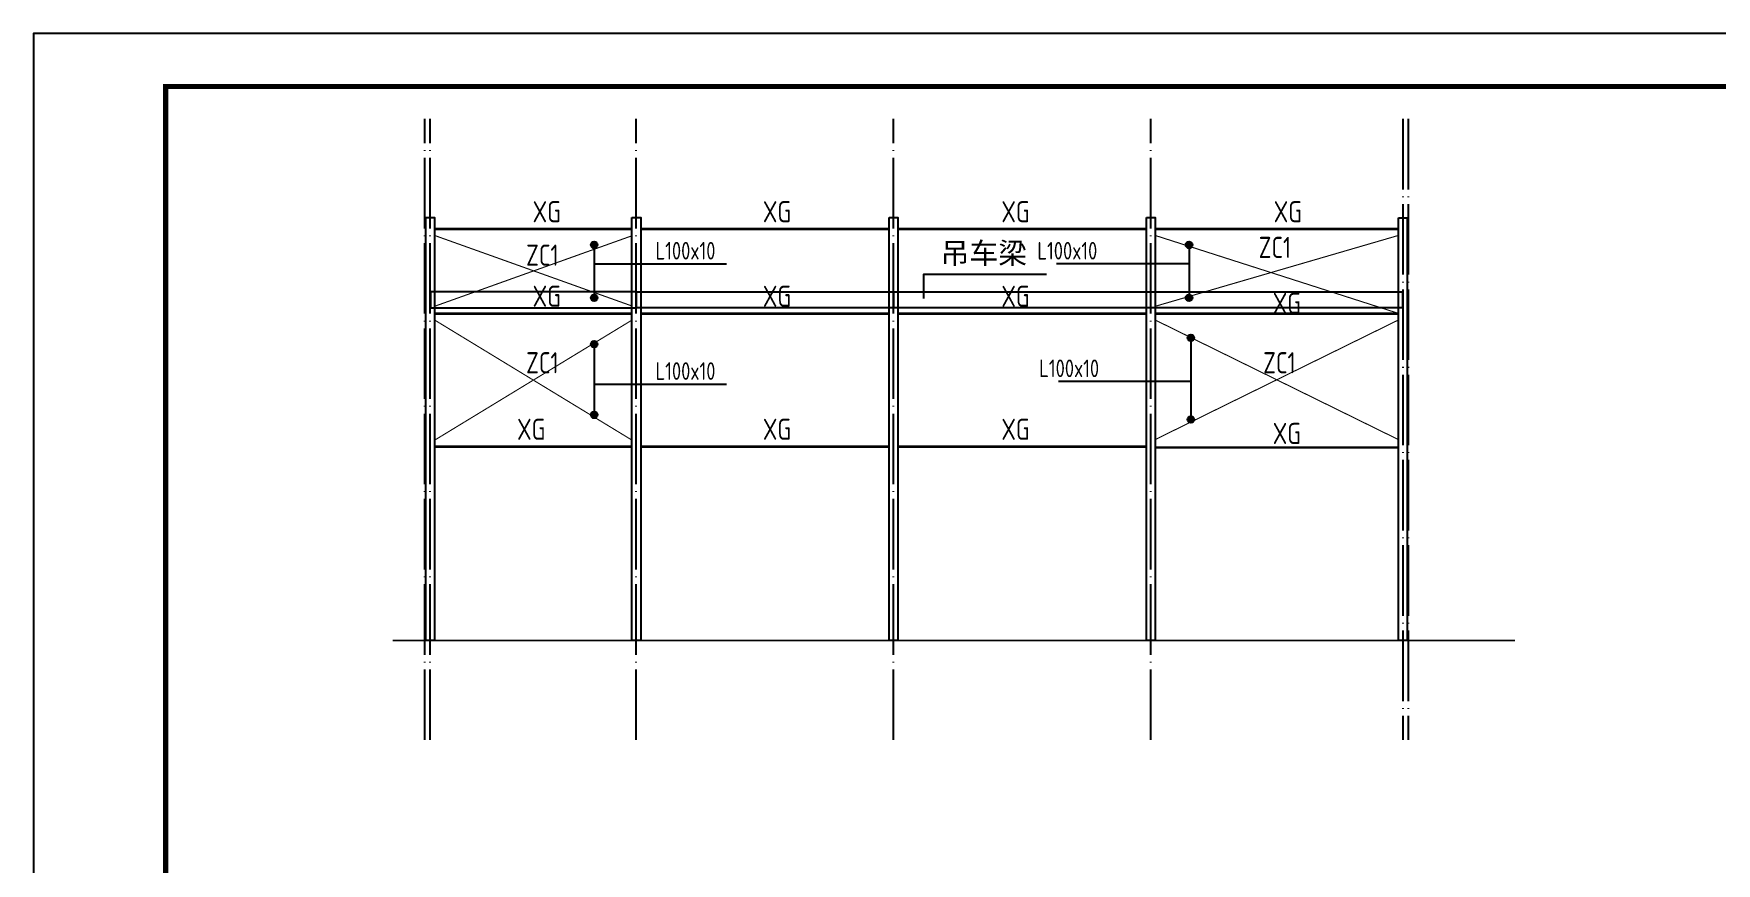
# Model space of a CAD drawing. Extents: x 69728788 to 149766163, y 20718153 to 43663798.
# Drawn here: x 74843469 to 74891222, y 21190977 to 21214524 of the extents above; entities that cross this region are included whole.
import ezdxf
from ezdxf.enums import TextEntityAlignment as Align

# ---------------------------------------------------------------- set-up
doc = ezdxf.new("R2010")
doc.units = 0
doc.header["$LTSCALE"] = 1000
doc.header["$MEASUREMENT"] = 0
doc.linetypes.add('DOTE', pattern=[2.42, 2, -0.2, 0.02, -0.2])
doc.linetypes.add('z', pattern=[36, 30, -2.5, 1, -2.5])
doc.layers.get('0').update_dxf_attribs({"linetype": 'CONTINUOUS'})
for name, color, linetype in [('DOTE', 251, 'DOTE'), ('PUB_DIM', 3, 'CONTINUOUS'), ('PUB_TEXT', 7, 'CONTINUOUS'), ('PUB_TITLE', 4, 'CONTINUOUS'), ('S', 2, 'CONTINUOUS'), ('SAXIS', 253, 'z'), ('钢柱', 3, 'CONTINUOUS')]:
    doc.layers.add(name, color=color, linetype=linetype)
doc.styles.add('_HZDX', font='atssdeng.shx', dxfattribs={"width": 0.8, "bigfont": 'atssdchn.shx'})
doc.styles.add('H1', font='', dxfattribs={"width": 0.7, "height": 300})
doc.styles.add('TSSD_Rein', font='atssdeng.shx', dxfattribs={"width": 0.7, "bigfont": 'atssdchn.shx'})
doc.styles.get('H1').set_extended_font_data('SimSun')

msp = doc.modelspace()

# ---------------------------------------------------------------- hatches: boundary and pattern name
at = {"layer": 'PUB_DIM'}
for points in [[(74859466.2, 21208527.7, -1), (74859278.5, 21208527.7, -1)], [(74876163.5, 21208527.7, 1), (74876351.3, 21208527.7, 1)], [(74859466.2, 21207025.9, -1), (74859278.5, 21207025.9, -1)], [(74876163.5, 21207025.9, 1), (74876351.3, 21207025.9, 1)], [(74859466.2, 21205711, -1), (74859278.5, 21205711, -1)], [(74876215.4, 21205888.9, 1), (74876403.1, 21205888.9, 1)], [(74859466.2, 21203702.9, -1), (74859278.5, 21203702.9, -1)], [(74876215.4, 21203576.3, 1), (74876403.1, 21203576.3, 1)]]:
    msp.add_hatch(color=256, dxfattribs=at).paths.add_polyline_path(points)

# ---------------------------------------------------------------- linework, layer by layer
msp.add_lwpolyline([(74868729.8, 21207012.5), (74868729.8, 21207695.4), (74872212, 21207695.4)])
at = {"const_width": 50}
msp.add_lwpolyline([(74885506.6, 21197304.3), (74853659.5, 21197304.3)], dxfattribs=at)
at = {"layer": 'DOTE', "color": 252, "linetype": 'DOTE'}
for p, q in [((74854572.1, 21194478.4), (74854572.1, 21212104.6)), ((74854722.1, 21194478.4), (74854722.1, 21212104.6)), ((74860572.1, 21194478.4), (74860572.1, 21212104.6)), ((74867872.1, 21194478.4), (74867872.1, 21212104.6)), ((74875172.1, 21194478.4), (74875172.1, 21212104.6)), ((74882322.1, 21212104.6), (74882322.1, 21194478.4)), ((74882472.1, 21212104.6), (74882472.1, 21194478.4))]:
    msp.add_line(p, q, dxfattribs=at)
at = {"layer": 'PUB_DIM'}
for p, q in [((74859372.4, 21208509.1), (74859372.4, 21207025.9)), ((74876257.4, 21208509.1), (74876257.4, 21207025.9)), ((74859372.4, 21207994.5), (74863131.7, 21207994.5)), ((74876257.4, 21207994.5), (74872498.1, 21207994.5)), ((74859372.4, 21205692.4), (74859372.4, 21203702.9)), ((74876309.2, 21205870.3), (74876309.2, 21203576.3)), ((74876309.2, 21204657), (74872549.9, 21204657)), ((74859372.4, 21204579.2), (74863131.7, 21204579.2))]:
    msp.add_line(p, q, dxfattribs=at)
for centre in [(74859372.4, 21208527.7), (74876257.4, 21208527.7), (74859372.4, 21207025.9), (74876257.4, 21207025.9), (74859372.4, 21205711), (74876309.2, 21205888.9), (74859372.4, 21203702.9), (74876309.2, 21203576.3)]:
    msp.add_circle(centre, 93.9, dxfattribs=at)
at = {"layer": 'PUB_TITLE'}
msp.add_lwpolyline([(74843468.9, 21151524.5), (74932568.9, 21151524.5), (74932568.9, 21214524.5), (74843468.9, 21214524.5)], close=True, dxfattribs=at)
at = {"layer": 'PUB_TITLE', "const_width": 150}
msp.add_lwpolyline([(74847218.9, 21153024.5), (74931068.9, 21153024.5), (74931068.9, 21213024.5), (74847218.9, 21213024.5)], close=True, dxfattribs=at)
at = {"layer": 'PUB_TITLE', "const_width": 30}
for points in [[(74860422.1, 21206804.3), (74854847.1, 21208797.4)], [(74860422.1, 21206804.3), (74854847.1, 21208797.4)], [(74860422.1, 21208779.4), (74854847.1, 21206786.3)], [(74860422.1, 21208779.4), (74854847.1, 21206786.3)], [(74875297.1, 21206786.3), (74882197.1, 21208797.4)], [(74875297.1, 21208797.4), (74882197.1, 21206586.3)], [(74875297.1, 21206786.3), (74882197.1, 21208797.4)], [(74875297.1, 21208797.4), (74882197.1, 21206586.3)], [(74860422.1, 21203004.4), (74854847.1, 21206397.4)], [(74860422.1, 21203004.4), (74854847.1, 21206397.4)], [(74860422.1, 21206379.4), (74854847.1, 21202986.4)], [(74860422.1, 21206379.4), (74854847.1, 21202986.4)], [(74875297.1, 21203004.4), (74882197.1, 21206397.4)], [(74875297.1, 21206397.4), (74882197.1, 21203004.4)], [(74875297.1, 21203004.4), (74882197.1, 21206397.4)], [(74875297.1, 21206397.4), (74882197.1, 21203004.4)]]:
    msp.add_lwpolyline(points, dxfattribs=at)
at = {"layer": 'S', "ltscale": 100, "const_width": 70}
for points in [[(74854847.1, 21208979.4), (74860422.1, 21208979.4)], [(74860697.1, 21208979.4), (74867747.1, 21208979.4)], [(74867997.1, 21208979.4), (74875047.1, 21208979.4)], [(74875297.1, 21208979.4), (74882197.1, 21208979.4)], [(74854847.1, 21206579.4), (74860422.1, 21206579.4)], [(74860697.1, 21206579.4), (74867747.1, 21206579.4)], [(74867997.1, 21206579.4), (74875047.1, 21206579.4)], [(74875297.1, 21206579.4), (74882197.1, 21206579.4)], [(74854847.1, 21202804.4), (74860422.1, 21202804.4)], [(74860697.1, 21202804.4), (74867747.1, 21202804.4)], [(74867997.1, 21202804.4), (74875047.1, 21202804.4)], [(74875297.1, 21202779.4), (74882197.1, 21202779.4)]]:
    msp.add_lwpolyline(points, dxfattribs=at)
at = {"layer": 'SAXIS'}
for points in [[(74860567.1, 21207194.3), (74854727.1, 21207194.3), (74854727.1, 21206744.3), (74860567.1, 21206744.3)], [(74860577.1, 21207194.3), (74867867.1, 21207194.3), (74867867.1, 21206744.3), (74860577.1, 21206744.3)], [(74867877.1, 21207194.3), (74875167.1, 21207194.3), (74875167.1, 21206744.3), (74867877.1, 21206744.3)], [(74875177.1, 21207194.3), (74882317.1, 21207194.3), (74882317.1, 21206744.3), (74875177.1, 21206744.3)]]:
    msp.add_lwpolyline(points, close=True, dxfattribs=at)
at = {"layer": '钢柱'}
for points in [[(74854597.1, 21209304.3), (74854847.1, 21209304.3), (74854847.1, 21197304.3), (74854597.1, 21197304.3)], [(74860447.1, 21209304.3), (74860697.1, 21209304.3), (74860697.1, 21197304.3), (74860447.1, 21197304.3)], [(74867747.1, 21209304.3), (74867997.1, 21209304.3), (74867997.1, 21197304.3), (74867747.1, 21197304.3)], [(74875047.1, 21209304.3), (74875297.1, 21209304.3), (74875297.1, 21197304.3), (74875047.1, 21197304.3)], [(74882197.1, 21209300.1), (74882447.1, 21209300.1), (74882447.1, 21197300.1), (74882197.1, 21197300.1)]]:
    msp.add_lwpolyline(points, close=True, dxfattribs=at)

# ---------------------------------------------------------------- texts
at = {"color": 6, "style": 'H1'}
msp.add_text('吊车梁', height=600, dxfattribs=at).set_placement((74870432.8, 21208308.9), align=Align.MIDDLE)
at = {"layer": 'PUB_TEXT', "style": 'TSSD_Rein', "width": 0.8}
for p in [(74858029.2, 21209472), (74864563.9, 21209472), (74871332.6, 21209472), (74879061.6, 21209472), (74858029.2, 21207072), (74864563.9, 21207072), (74871332.6, 21207072), (74879033.4, 21206872), (74857589.4, 21203297), (74864563.9, 21203297), (74871332.6, 21203297), (74879033.4, 21203178.9)]:
    msp.add_text('XG', height=600, dxfattribs=at).set_placement(p, align=Align.MIDDLE)
at = {"layer": 'PUB_TEXT', "width": 0.8}
for s, height, style, p in [('ZC1', 600, 'TSSD_Rein', (74857444.9, 21207938)), ('L100x10', 500, '_HZDX', (74861116.9, 21208114)), ('L100x10', 500, '_HZDX', (74871953.5, 21208114)), ('ZC1', 600, 'TSSD_Rein', (74878233.7, 21208158.3)), ('ZC1', 600, 'TSSD_Rein', (74857444.9, 21204885.2)), ('L100x10', 500, '_HZDX', (74861116.9, 21204698.7)), ('L100x10', 500, '_HZDX', (74872005.3, 21204776.5)), ('ZC1', 600, 'TSSD_Rein', (74878361.9, 21204885.2))]:
    msp.add_text(s, height=height, dxfattribs=dict(at, style=style)).set_placement(p)

doc.saveas('drawing.dxf')
